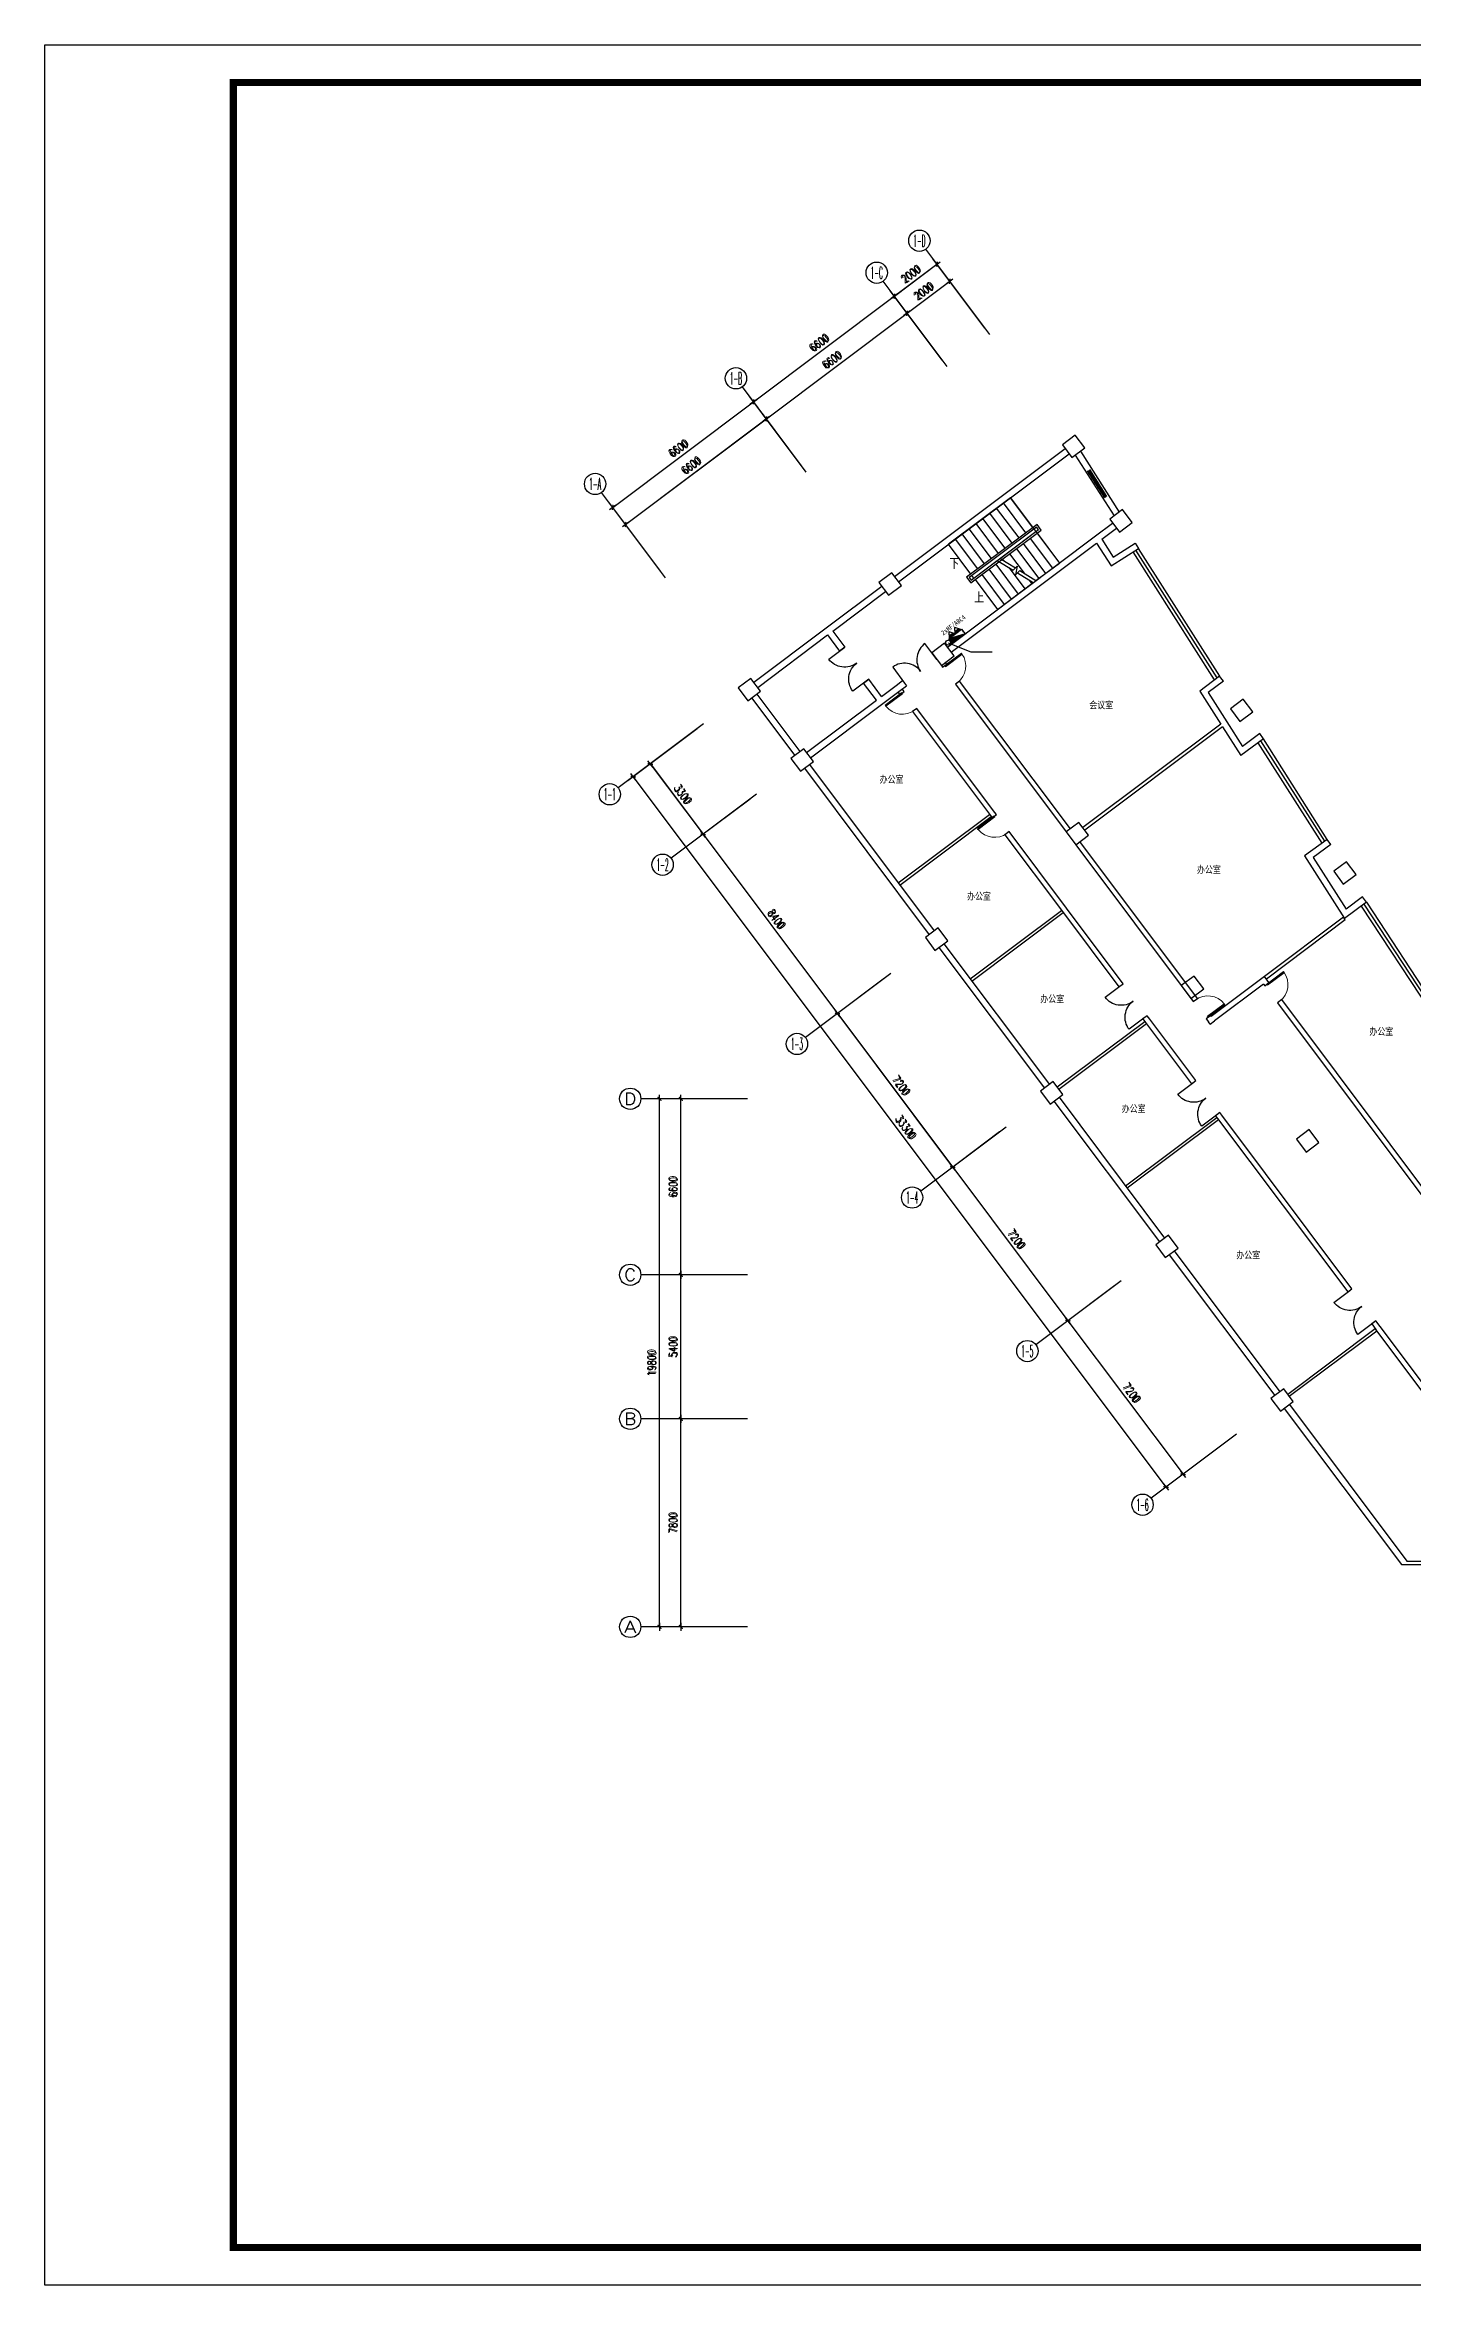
# Model space of a CAD drawing. Extents: x -149393 to 1177518, y -366685 to 296590.
# Drawn here: x 607049 to 658334, y -685 to 83324 of the extents above; entities that cross this region are included whole.
import ezdxf
from ezdxf.enums import TextEntityAlignment as Align

# ---------------------------------------------------------------- set-up
doc = ezdxf.new("R2010")
doc.units = 0
doc.header["$LTSCALE"] = 1000
doc.header["$MEASUREMENT"] = 0
doc.layers.get('0').update_dxf_attribs({"linetype": 'CONTINUOUS'})
doc.layers.get('Defpoints').update_dxf_attribs({"linetype": 'CONTINUOUS'})
for name, color, linetype in [('AXIS', 3, 'CONTINUOUS'), ('AXIS_TEXT', 7, 'CONTINUOUS'), ('COLUMN', 9, 'CONTINUOUS'), ('EQUIP-消防', 3, 'CONTINUOUS'), ('PUB_TITLE', 253, 'CONTINUOUS'), ('STAIR', 2, 'CONTINUOUS'), ('TEL_SYMB', 3, 'CONTINUOUS'), ('TEL_TEXT', 7, 'CONTINUOUS'), ('WALL', 9, 'CONTINUOUS'), ('WALL-MOVE', 6, 'CONTINUOUS'), ('WINDOW', 4, 'CONTINUOUS')]:
    doc.layers.add(name, color=color, linetype=linetype)
doc.styles.add('_TCH_AXIS', font='COMPLEX', dxfattribs={"bigfont": 'GBCBIG'})
doc.styles.add('_TCH_DIM', font='SIMPLEX', dxfattribs={"bigfont": 'GBCBIG'})
doc.styles.add('_TCH_DIM_T3', font='SIMPLEX', dxfattribs={"width": 0.705882, "bigfont": 'GBCBIG'})
doc.styles.add('_TEL_DIM', font='', dxfattribs={"width": 0.8, "height": 3.5})
doc.styles.add('COMPLEX', font='COMPLEX')
doc.styles.add('DIM_FONT', font='SIMPLEX.shx', dxfattribs={"width": 0.8})
doc.styles.add('宋体', font='')
doc.styles.get('_TEL_DIM').set_extended_font_data('SimSun')
doc.styles.get('宋体').set_extended_font_data('SimSun')
doc.dimstyles.new('_TCH_ARCH&&100', dxfattribs={"dimtxt": 297.5, "dimasz": 100, "dimexe": 250, "dimexo": 300, "dimgap": 126.25, "dimtad": 1, "dimdec": 0, "dimzin": 0, "dimdsep": 46, "dimtxsty": '_TCH_DIM_T3', "dimblk": 'ARCHTICK', "dimcen": 0.09, "dimclrt": 7, "dimazin": 2, "dimtfac": 1, "dimtdec": 0, "dimtix": 1, "dimtmove": 2, "dimatfit": 3, "dimfxl": 1, "dimtolj": 1, "dimtzin": 0, "dimarcsym": 0})
doc.dimstyles.new('DIMN', dxfattribs={"dimtxt": 300, "dimasz": 1, "dimexe": 250, "dimexo": 300, "dimgap": 150, "dimtad": 1, "dimdec": 0, "dimdsep": 46, "dimtxsty": 'DIM_FONT', "dimblk": '_DIMX', "dimcen": 2.5, "dimclrt": 7, "dimadec": 0, "dimazin": 0, "dimtfac": 1, "dimtdec": 0, "dimtix": 1, "dimtmove": 2, "dimatfit": 3, "dimldrblk": '_DIMX', "dimfxl": 1, "dimtolj": 1, "dimarcsym": 0})

# ---------------------------------------------------------------- blocks, each defined once
blk = doc.blocks.new('$equip_U$00000306(cyc-PC)')
for p, q in [((1.6, -0.29), (0, 0.29)), ((0, 0.29), (1.6, 0.29)), ((0, -0.29), (0, 0.29)), ((1.6, 0.29), (1.6, -0.29)), ((1.6, -0.29), (0, -0.29))]:
    blk.add_line(p, q)
for p in [(0, 0), (0.8, 0.29), (1.6, 0), (0.8, -0.29)]:
    blk.add_point(p)
blk.add_solid([(1.6, -0.29), (0, -0.29), (0, 0.29)])
at = {"color": 7, "style": '_TEL_DIM', "flags": 1}
blk.add_attdef('A', text='', height=0.00002, dxfattribs=at).set_placement((0, 0), align=Align.MIDDLE_CENTER)
blk = doc.blocks.new('$equip_U$00000441(cyc-PC)')
for p, q in [((-0.78, 0), (-0.39, 0.56)), ((0, 0), (-0.78, 0)), ((-0.54, 0.06), (-0.38, 0.23)), ((-0.54, 0.17), (-0.48, 0.23)), ((-0.54, 0), (-0.54, 0.23)), ((-0.54, 0.23), (-0.24, 0.23)), ((-0.24, 0), (-0.54, 0)), ((-0.5, 0), (-0.27, 0.23)), ((-0.4, 0), (-0.24, 0.16)), ((0, 0), (-0.39, 0.56)), ((-0.3, 0), (-0.24, 0.06)), ((-0.24, 0.23), (-0.24, 0)), ((0, 0), (0.39, 0.56)), ((0.78, 0), (0, 0)), ((0.24, 0.06), (0.41, 0.23)), ((0.24, 0.17), (0.3, 0.23)), ((0.24, 0), (0.24, 0.23)), ((0.24, 0.23), (0.54, 0.23)), ((0.54, 0), (0.24, 0)), ((0.28, 0), (0.51, 0.23)), ((0.38, 0), (0.54, 0.16)), ((0.78, 0), (0.39, 0.56)), ((0.49, 0), (0.54, 0.06)), ((0.54, 0.23), (0.54, 0))]:
    blk.add_line(p, q)
blk.add_point((0, 0))
at = {"style": '宋体', "width": 0.8}
blk.add_text('2xMF/ABC4', height=0.522, dxfattribs=at).set_placement((-1.12, 0.62))
at = {"color": 7, "style": '_TEL_DIM', "flags": 1}
blk.add_attdef('A', text='', height=0.00002, dxfattribs=at).set_placement((0, 0), align=Align.MIDDLE_CENTER)
blk = doc.blocks.new('_DIMX')
blk.add_line((-150, 0), (150, 0))
at = {"const_width": 50}
blk.add_lwpolyline([(-70, -70), (70, 70)], dxfattribs=at)
blk = doc.blocks.new('_ArchTick')
at = {"color": 0, "linetype": 'ByBlock', "const_width": 0.4}
blk.add_lwpolyline([(-0.5, -0.5), (0.5, 0.5)], dxfattribs=at)
blk = doc.blocks.new('*D807')
at = {"layer": 'AXIS', "color": 0, "lineweight": -2, "transparency": 16777216}
for p, q in [((639391, 73258), (640991, 74458)), ((642311, 72698), (640841, 74658)), ((640711, 71498), (639241, 73458))]:
    blk.add_line(p, q, dxfattribs=at)
at = {"layer": 'Defpoints', "color": 0, "transparency": 16777216}
for p in [(640991, 74458), (642491, 72458), (640891, 71258)]:
    blk.add_point(p, dxfattribs=at)
at = {"layer": 'AXIS', "color": 0, "lineweight": -2, "transparency": 16777216, "xscale": 100, "yscale": 100, "zscale": 100}
for p, rotation in [((640991, 74458), 36.87000000000068), ((639391, 73258), 216.8700000000007)]:
    blk.add_blockref('_ArchTick', p, dxfattribs=dict(at, rotation=rotation))
at = {"layer": 'AXIS', "color": 7, "transparency": 16777216, "insert": (640026, 74078), "char_height": 297.5, "attachment_point": 5, "rotation": 36.87, "style": '_TCH_DIM_T3'}
blk.add_mtext('\\A1;2000', dxfattribs=at)
blk = doc.blocks.new('*D808')
at = {"layer": 'AXIS', "color": 0, "lineweight": -2, "transparency": 16777216}
for p, q in [((638911, 73898), (640511, 75098)), ((642311, 72698), (640361, 75298)), ((640711, 71498), (638761, 74098))]:
    blk.add_line(p, q, dxfattribs=at)
at = {"layer": 'Defpoints', "color": 0, "transparency": 16777216}
for p in [(640511, 75098), (642491, 72458), (640891, 71258)]:
    blk.add_point(p, dxfattribs=at)
at = {"layer": 'AXIS', "color": 0, "lineweight": -2, "transparency": 16777216, "xscale": 100, "yscale": 100, "zscale": 100}
for p, rotation in [((640511, 75098), 36.87000000000068), ((638911, 73898), 216.8700000000007)]:
    blk.add_blockref('_ArchTick', p, dxfattribs=dict(at, rotation=rotation))
at = {"layer": 'AXIS', "color": 7, "transparency": 16777216, "insert": (639546, 74718), "char_height": 297.5, "attachment_point": 5, "rotation": 36.87, "style": '_TCH_DIM_T3'}
blk.add_mtext('\\A1;2000', dxfattribs=at)
blk = doc.blocks.new('*D809')
at = {"layer": 'AXIS', "color": 0, "lineweight": -2, "transparency": 16777216}
for p, q in [((634111, 69298), (639391, 73258)), ((640711, 71498), (639241, 73458)), ((635431, 67538), (633961, 69498))]:
    blk.add_line(p, q, dxfattribs=at)
at = {"layer": 'Defpoints', "color": 0, "transparency": 16777216}
for p in [(639391, 73258), (640891, 71258), (635611, 67298)]:
    blk.add_point(p, dxfattribs=at)
at = {"layer": 'AXIS', "color": 0, "lineweight": -2, "transparency": 16777216, "xscale": 100, "yscale": 100, "zscale": 100}
for p, rotation in [((639391, 73258), 36.86999999999998), ((634111, 69298), 216.87)]:
    blk.add_blockref('_ArchTick', p, dxfattribs=dict(at, rotation=rotation))
at = {"layer": 'AXIS', "color": 7, "transparency": 16777216, "insert": (636586, 71498), "char_height": 297.5, "attachment_point": 5, "rotation": 36.87, "style": '_TCH_DIM_T3'}
blk.add_mtext('\\A1;6600', dxfattribs=at)
blk = doc.blocks.new('*D810')
at = {"layer": 'AXIS', "color": 0, "lineweight": -2, "transparency": 16777216}
for p, q in [((640711, 71498), (638761, 74098)), ((633631, 69938), (638911, 73898)), ((635431, 67538), (633481, 70138))]:
    blk.add_line(p, q, dxfattribs=at)
at = {"layer": 'Defpoints', "color": 0, "transparency": 16777216}
for p in [(638911, 73898), (640891, 71258), (635611, 67298)]:
    blk.add_point(p, dxfattribs=at)
at = {"layer": 'AXIS', "color": 0, "lineweight": -2, "transparency": 16777216, "xscale": 100, "yscale": 100, "zscale": 100}
for p, rotation in [((638911, 73898), 36.86999999999998), ((633631, 69938), 216.87)]:
    blk.add_blockref('_ArchTick', p, dxfattribs=dict(at, rotation=rotation))
at = {"layer": 'AXIS', "color": 7, "transparency": 16777216, "insert": (636106, 72138), "char_height": 297.5, "attachment_point": 5, "rotation": 36.87, "style": '_TCH_DIM_T3'}
blk.add_mtext('\\A1;6600', dxfattribs=at)
blk = doc.blocks.new('*D811')
at = {"layer": 'AXIS', "color": 0, "lineweight": -2, "transparency": 16777216}
for p, q in [((628831, 65338), (634111, 69298)), ((635431, 67538), (633961, 69498)), ((630151, 63578), (628681, 65538))]:
    blk.add_line(p, q, dxfattribs=at)
at = {"layer": 'Defpoints', "color": 0, "transparency": 16777216}
for p in [(634111, 69298), (635611, 67298), (630331, 63338)]:
    blk.add_point(p, dxfattribs=at)
at = {"layer": 'AXIS', "color": 0, "lineweight": -2, "transparency": 16777216, "xscale": 100, "yscale": 100, "zscale": 100}
for p, rotation in [((634111, 69298), 36.86999999999998), ((628831, 65338), 216.87)]:
    blk.add_blockref('_ArchTick', p, dxfattribs=dict(at, rotation=rotation))
at = {"layer": 'AXIS', "color": 7, "transparency": 16777216, "insert": (631306, 67538), "char_height": 297.5, "attachment_point": 5, "rotation": 36.87, "style": '_TCH_DIM_T3'}
blk.add_mtext('\\A1;6600', dxfattribs=at)
blk = doc.blocks.new('*D812')
at = {"layer": 'AXIS', "color": 0, "lineweight": -2, "transparency": 16777216}
for p, q in [((628351, 65978), (633631, 69938)), ((635431, 67538), (633481, 70138)), ((630151, 63578), (628201, 66178))]:
    blk.add_line(p, q, dxfattribs=at)
at = {"layer": 'Defpoints', "color": 0, "transparency": 16777216}
for p in [(633631, 69938), (635611, 67298), (630331, 63338)]:
    blk.add_point(p, dxfattribs=at)
at = {"layer": 'AXIS', "color": 0, "lineweight": -2, "transparency": 16777216, "xscale": 100, "yscale": 100, "zscale": 100}
for p, rotation in [((633631, 69938), 36.86999999999998), ((628351, 65978), 216.87)]:
    blk.add_blockref('_ArchTick', p, dxfattribs=dict(at, rotation=rotation))
at = {"layer": 'AXIS', "color": 7, "transparency": 16777216, "insert": (630826, 68178), "char_height": 297.5, "attachment_point": 5, "rotation": 36.87, "style": '_TCH_DIM_T3'}
blk.add_mtext('\\A1;6600', dxfattribs=at)
blk = doc.blocks.new('*D823')
at = {"layer": 'AXIS', "color": 0, "lineweight": -2, "transparency": 16777216}
for p, q in [((638540, 48321), (636580, 46851)), ((636780, 47001), (641100, 41241)), ((642860, 42561), (640900, 41091))]:
    blk.add_line(p, q, dxfattribs=at)
at = {"layer": 'Defpoints', "color": 0, "transparency": 16777216}
for p in [(638780, 48501), (643100, 42741), (641100, 41241)]:
    blk.add_point(p, dxfattribs=at)
at = {"layer": 'AXIS', "color": 0, "lineweight": -2, "transparency": 16777216, "xscale": 100, "yscale": 100, "zscale": 100}
for p, rotation in [((636780, 47001), 126.8700000000011), ((641100, 41241), 306.8700000000011)]:
    blk.add_blockref('_ArchTick', p, dxfattribs=dict(at, rotation=rotation))
at = {"layer": 'AXIS', "color": 7, "transparency": 16777216, "insert": (639160, 44286), "char_height": 297.5, "attachment_point": 5, "rotation": 306.87, "style": '_TCH_DIM_T3'}
blk.add_mtext('\\A1;7200', dxfattribs=at)
blk = doc.blocks.new('*D824')
at = {"layer": 'AXIS', "color": 0, "lineweight": -2, "transparency": 16777216}
for p, q in [((647180, 36801), (645220, 35331)), ((645420, 35481), (649740, 29721)), ((651500, 31041), (649540, 29571))]:
    blk.add_line(p, q, dxfattribs=at)
at = {"layer": 'Defpoints', "color": 0, "transparency": 16777216}
for p in [(647420, 36981), (651740, 31221), (649740, 29721)]:
    blk.add_point(p, dxfattribs=at)
at = {"layer": 'AXIS', "color": 0, "lineweight": -2, "transparency": 16777216, "xscale": 100, "yscale": 100, "zscale": 100}
for p, rotation in [((645420, 35481), 126.8700000000012), ((649740, 29721), 306.8700000000013)]:
    blk.add_blockref('_ArchTick', p, dxfattribs=dict(at, rotation=rotation))
at = {"layer": 'AXIS', "color": 7, "transparency": 16777216, "insert": (647800, 32766), "char_height": 297.5, "attachment_point": 5, "rotation": 306.87, "style": '_TCH_DIM_T3'}
blk.add_mtext('\\A1;7200', dxfattribs=at)
blk = doc.blocks.new('*D825')
at = {"layer": 'AXIS', "color": 0, "lineweight": -2, "transparency": 16777216}
for p, q in [((631520, 57681), (628920, 55731)), ((629120, 55881), (649100, 29241)), ((651500, 31041), (648900, 29091))]:
    blk.add_line(p, q, dxfattribs=at)
at = {"layer": 'Defpoints', "color": 0, "transparency": 16777216}
for p in [(631760, 57861), (651740, 31221), (649100, 29241)]:
    blk.add_point(p, dxfattribs=at)
at = {"layer": 'AXIS', "color": 0, "lineweight": -2, "transparency": 16777216, "xscale": 100, "yscale": 100, "zscale": 100}
for p, rotation in [((629120, 55881), 126.8700000000008), ((649100, 29241), 306.8700000000008)]:
    blk.add_blockref('_ArchTick', p, dxfattribs=dict(at, rotation=rotation))
at = {"layer": 'AXIS', "color": 7, "transparency": 16777216, "insert": (639330, 42726), "char_height": 297.5, "attachment_point": 5, "rotation": 306.87, "style": '_TCH_DIM_T3'}
blk.add_mtext('\\A1;33300', dxfattribs=at)
blk = doc.blocks.new('*D826')
at = {"layer": 'AXIS', "color": 0, "lineweight": -2, "transparency": 16777216}
for p, q in [((642860, 42561), (640900, 41091)), ((641100, 41241), (645420, 35481)), ((647180, 36801), (645220, 35331))]:
    blk.add_line(p, q, dxfattribs=at)
at = {"layer": 'Defpoints', "color": 0, "transparency": 16777216}
for p in [(643100, 42741), (647420, 36981), (645420, 35481)]:
    blk.add_point(p, dxfattribs=at)
at = {"layer": 'AXIS', "color": 0, "lineweight": -2, "transparency": 16777216, "xscale": 100, "yscale": 100, "zscale": 100}
for p, rotation in [((641100, 41241), 126.8700000000003), ((645420, 35481), 306.8700000000003)]:
    blk.add_blockref('_ArchTick', p, dxfattribs=dict(at, rotation=rotation))
at = {"layer": 'AXIS', "color": 7, "transparency": 16777216, "insert": (643480, 38526), "char_height": 297.5, "attachment_point": 5, "rotation": 306.87, "style": '_TCH_DIM_T3'}
blk.add_mtext('\\A1;7200', dxfattribs=at)
blk = doc.blocks.new('*D827')
at = {"layer": 'AXIS', "color": 0, "lineweight": -2, "transparency": 16777216}
for p, q in [((633500, 55041), (631540, 53571)), ((631740, 53721), (636780, 47001)), ((638540, 48321), (636580, 46851))]:
    blk.add_line(p, q, dxfattribs=at)
at = {"layer": 'Defpoints', "color": 0, "transparency": 16777216}
for p in [(633740, 55221), (638780, 48501), (636780, 47001)]:
    blk.add_point(p, dxfattribs=at)
at = {"layer": 'AXIS', "color": 0, "lineweight": -2, "transparency": 16777216, "xscale": 100, "yscale": 100, "zscale": 100}
for p, rotation in [((631740, 53721), 126.8700000000008), ((636780, 47001), 306.8700000000008)]:
    blk.add_blockref('_ArchTick', p, dxfattribs=dict(at, rotation=rotation))
at = {"layer": 'AXIS', "color": 7, "transparency": 16777216, "insert": (634480, 50526), "char_height": 297.5, "attachment_point": 5, "rotation": 306.87, "style": '_TCH_DIM_T3'}
blk.add_mtext('\\A1;8400', dxfattribs=at)
blk = doc.blocks.new('*D828')
at = {"layer": 'AXIS', "color": 0, "lineweight": -2, "transparency": 16777216}
for p, q in [((631520, 57681), (629560, 56211)), ((629760, 56361), (631740, 53721)), ((633500, 55041), (631540, 53571))]:
    blk.add_line(p, q, dxfattribs=at)
at = {"layer": 'Defpoints', "color": 0, "transparency": 16777216}
for p in [(631760, 57861), (633740, 55221), (631740, 53721)]:
    blk.add_point(p, dxfattribs=at)
at = {"layer": 'AXIS', "color": 0, "lineweight": -2, "transparency": 16777216, "xscale": 100, "yscale": 100, "zscale": 100}
for p, rotation in [((629760, 56361), 126.8700000000016), ((631740, 53721), 306.8700000000015)]:
    blk.add_blockref('_ArchTick', p, dxfattribs=dict(at, rotation=rotation))
at = {"layer": 'AXIS', "color": 7, "transparency": 16777216, "insert": (630970, 55206), "char_height": 297.5, "attachment_point": 5, "rotation": 306.87, "style": '_TCH_DIM_T3'}
blk.add_mtext('\\A1;3300', dxfattribs=at)
blk = doc.blocks.new('*D834')
at = {"layer": 'AXIS', "color": 0, "lineweight": -2, "transparency": 16777216}
for p, q in [((633105, 31802), (630655, 31802)), ((630905, 24002), (630905, 31802)), ((633105, 24002), (630655, 24002))]:
    blk.add_line(p, q, dxfattribs=at)
at = {"layer": 'Defpoints', "color": 0, "transparency": 16777216}
for p in [(630905, 31802), (633405, 31802), (633405, 24002)]:
    blk.add_point(p, dxfattribs=at)
at = {"layer": 'AXIS', "color": 0, "lineweight": -2, "transparency": 16777216, "xscale": 100, "yscale": 100, "zscale": 100}
for p, rotation in [((630905, 31802), 90), ((630905, 24002), 270)]:
    blk.add_blockref('_ArchTick', p, dxfattribs=dict(at, rotation=rotation))
at = {"layer": 'AXIS', "color": 7, "transparency": 16777216, "insert": (630630, 27902), "char_height": 297.5, "attachment_point": 5, "rotation": 90, "style": '_TCH_DIM_T3'}
blk.add_mtext('\\A1;7800', dxfattribs=at)
blk = doc.blocks.new('*D835')
at = {"layer": 'AXIS', "color": 0, "lineweight": -2, "transparency": 16777216}
for p, q in [((632805, 43802), (629855, 43802)), ((630105, 24002), (630105, 43802)), ((632805, 24002), (629855, 24002))]:
    blk.add_line(p, q, dxfattribs=at)
at = {"layer": 'Defpoints', "color": 0, "transparency": 16777216}
for p in [(630105, 43802), (633105, 43802), (633105, 24002)]:
    blk.add_point(p, dxfattribs=at)
at = {"layer": 'AXIS', "color": 0, "lineweight": -2, "transparency": 16777216, "xscale": 100, "yscale": 100, "zscale": 100}
for p, rotation in [((630105, 43802), 90), ((630105, 24002), 270)]:
    blk.add_blockref('_ArchTick', p, dxfattribs=dict(at, rotation=rotation))
at = {"layer": 'AXIS', "color": 7, "transparency": 16777216, "insert": (629830, 33902), "char_height": 297.5, "attachment_point": 5, "rotation": 90, "style": '_TCH_DIM_T3'}
blk.add_mtext('\\A1;19800', dxfattribs=at)
blk = doc.blocks.new('*D836')
at = {"layer": 'AXIS', "color": 0, "lineweight": -2, "transparency": 16777216}
for p, q in [((633105, 37202), (630655, 37202)), ((630905, 31802), (630905, 37202)), ((633105, 31802), (630655, 31802))]:
    blk.add_line(p, q, dxfattribs=at)
at = {"layer": 'Defpoints', "color": 0, "transparency": 16777216}
for p in [(630905, 37202), (633405, 37202), (633405, 31802)]:
    blk.add_point(p, dxfattribs=at)
at = {"layer": 'AXIS', "color": 0, "lineweight": -2, "transparency": 16777216, "xscale": 100, "yscale": 100, "zscale": 100}
for p, rotation in [((630905, 37202), 90), ((630905, 31802), 270)]:
    blk.add_blockref('_ArchTick', p, dxfattribs=dict(at, rotation=rotation))
at = {"layer": 'AXIS', "color": 7, "transparency": 16777216, "insert": (630630, 34502), "char_height": 297.5, "attachment_point": 5, "rotation": 90, "style": '_TCH_DIM_T3'}
blk.add_mtext('\\A1;5400', dxfattribs=at)
blk = doc.blocks.new('*D837')
at = {"layer": 'AXIS', "color": 0, "lineweight": -2, "transparency": 16777216}
for p, q in [((633105, 43802), (630655, 43802)), ((630905, 37202), (630905, 43802)), ((633105, 37202), (630655, 37202))]:
    blk.add_line(p, q, dxfattribs=at)
at = {"layer": 'Defpoints', "color": 0, "transparency": 16777216}
for p in [(630905, 43802), (633405, 43802), (633405, 37202)]:
    blk.add_point(p, dxfattribs=at)
at = {"layer": 'AXIS', "color": 0, "lineweight": -2, "transparency": 16777216, "xscale": 100, "yscale": 100, "zscale": 100}
for p, rotation in [((630905, 43802), 90), ((630905, 37202), 270)]:
    blk.add_blockref('_ArchTick', p, dxfattribs=dict(at, rotation=rotation))
at = {"layer": 'AXIS', "color": 7, "transparency": 16777216, "insert": (630630, 40502), "char_height": 297.5, "attachment_point": 5, "rotation": 90, "style": '_TCH_DIM_T3'}
blk.add_mtext('\\A1;6600', dxfattribs=at)
blk = doc.blocks.new('_FZHK')
blk.add_lwpolyline([(-0.5, -0.5), (0.5, -0.5), (0.5, 0.5), (-0.5, 0.5)], close=True)
blk = doc.blocks.new('_AXISO')
blk.add_circle((0, 0), 0.5)
at = {"layer": 'AXIS_TEXT', "style": 'COMPLEX', "width": 1.041667}
blk.add_attdef('A', text='', height=0.56, dxfattribs=at).set_placement((-0.25, -0.28), (0.25, -0.28), align=Align.FIT)
blk = doc.blocks.new('$TCHSYS$WIN2D')
for p, q in [((-0.5, 0.5), (0.5, 0.5)), ((0.5, 0.167), (-0.5, 0.167)), ((0.5, -0.167), (-0.5, -0.167)), ((-0.5, -0.5), (0.5, -0.5))]:
    blk.add_line(p, q)
blk = doc.blocks.new('$DorLib2D$00000001')
for p, q in [((0.45, 0.975), (0.5, 0.975)), ((0.45, 0), (0.45, 0.975)), ((0.5, 0), (0.45, 0)), ((0.5, 0), (0.5, 0.975))]:
    blk.add_line(p, q)
at = {"lineweight": 13}
blk.add_arc((0.475, 0), 0.975, 91.46928, 180, dxfattribs=at)

msp = doc.modelspace()

# ---------------------------------------------------------------- linework, layer by layer
at = {"color": 59}
for p, q in [((650921.8, 59509.4), (647867.5, 64309.5)), ((651018.1, 59581.6), (647968.7, 64374)), ((651114.4, 59653.8), (648070, 64438.4)), ((654956.2, 53393.4), (652562.6, 57154.2)), ((655053.2, 53464.6), (652659.5, 57225.4)), ((655143.2, 53530.8), (652756.5, 57296.6)), ((656420, 51031.3), (659010.1, 47101.4)), ((656516.6, 51102.8), (659113.6, 47162.5)), ((656618.4, 51178.3), (659211.9, 47220.6))]:
    msp.add_line(p, q, dxfattribs=at)
msp.add_lwpolyline([(640929.1, 60905.1), (641777.1, 60560.6), (642583, 60560.6)])
msp.add_circle((640929.1, 60905.1), 90.8)
at = {"layer": 'AXIS'}
for p, q in [((642490.6, 72457.8), (640090.6, 75657.8)), ((640890.6, 71257.8), (638490.6, 74457.8)), ((635610.6, 67297.8), (633210.6, 70497.8)), ((630330.7, 63337.8), (627930.6, 66537.8)), ((631759.5, 57860.7), (628559.5, 55460.7)), ((633739.5, 55220.7), (630539.5, 52820.7)), ((633739.5, 55220.7), (630539.5, 52820.7)), ((638779.6, 48500.7), (635579.6, 46100.7)), ((633404.7, 43801.8), (629404.7, 43801.8)), ((643099.6, 42740.7), (639899.6, 40340.7)), ((633404.7, 37201.8), (629404.7, 37201.8)), ((633404.7, 37201.8), (629404.7, 37201.8)), ((647419.6, 36980.7), (644219.6, 34580.7)), ((633404.7, 31801.8), (629404.7, 31801.8)), ((633404.7, 31801.8), (629404.7, 31801.8)), ((651739.6, 31220.7), (648539.6, 28820.7)), ((633404.7, 24001.8), (629404.7, 24001.8))]:
    msp.add_line(p, q, dxfattribs=at)
for centre in [(628239.5, 55220.7), (630219.5, 52580.7), (635259.6, 45860.7), (629004.7, 43801.8), (639579.6, 40100.7), (629004.7, 37201.8), (629004.7, 31801.8), (629004.7, 24001.8)]:
    msp.add_circle(centre, 400, dxfattribs=at)
at = {"layer": 'PUB_TITLE'}
msp.add_lwpolyline([(607049.5, 83323.9), (725849.5, 83323.9), (725849.5, -684.6), (607049.5, -684.6)], close=True, dxfattribs=at)
at = {"layer": 'PUB_TITLE', "const_width": 270.7}
msp.add_lwpolyline([(614120.9, 81909.6), (724435.2, 81909.6), (724435.2, 729.6), (614120.9, 729.6), (614120.9, 81909.6)], close=True, dxfattribs=at)
at = {"layer": 'STAIR', "color": 59}
for p, q in [((643265.6, 66340.3), (640941.9, 64597.5)), ((643071.9, 64446.9), (642232.8, 65565.7)), ((643330.1, 64640.5), (642491, 65759.3)), ((643588.3, 64834.2), (642749.2, 65953)), ((643846.5, 65027.8), (643007.4, 66146.6)), ((644104.7, 65221.5), (643265.6, 66340.3)), ((643265.6, 66340.3), (645101.6, 63892.3)), ((642039.2, 63672.3), (641200.1, 64791.1)), ((642297.4, 63866), (641458.3, 64984.8)), ((644262.5, 65339.8), (641623.2, 63360.3)), ((642555.6, 64059.6), (641716.4, 65178.4)), ((644248.1, 65239.4), (641723.6, 63346)), ((641781, 63150), (644420.2, 65129.4)), ((641795.3, 63250.4), (644319.8, 65143.8)), ((644147.7, 65164.1), (641824, 63421.3)), ((642813.7, 64253.2), (641974.6, 65372.1)), ((642876.6, 64061.3), (644219.4, 65068.5)), ((644004.3, 64817.4), (644843.4, 63698.6)), ((644319.8, 65143.8), (644248.1, 65239.4)), ((644420.2, 65129.4), (644262.5, 65339.8)), ((644262.5, 65011.1), (645101.6, 63892.3)), ((641781, 63478.7), (640941.9, 64597.5)), ((641895.7, 63325.7), (642773.8, 63984.2)), ((642713.3, 63849.2), (643552.4, 62730.4)), ((642773.8, 63984.2), (643362.2, 63622.7)), ((642876.6, 64061.3), (643452.1, 63707.7)), ((642971.5, 64042.9), (643026.9, 63969)), ((643229.7, 64236.5), (643775.2, 63509.2)), ((643487.9, 64430.2), (644327, 63311.3)), ((643746.1, 64623.8), (644585.2, 63505)), ((644223.5, 63233.7), (645101.6, 63892.3)), ((641623.2, 63360.3), (641781, 63150)), ((641723.6, 63346), (641795.3, 63250.4)), ((641895.7, 63325.7), (641824, 63421.3)), ((641938.8, 63268.3), (642777.9, 62149.5)), ((642197, 63461.9), (643036.1, 62343.1)), ((642455.1, 63655.6), (643294.3, 62536.8)), ((642777.9, 62149.5), (644120.7, 63156.6)), ((643222.1, 63708.8), (643810.6, 62924.1)), ((643362.2, 63622.7), (643517.1, 63769.3)), ((643517.1, 63769.3), (643452.6, 63454.3)), ((643452.6, 63454.3), (643614.8, 63607.8)), ((643524.9, 63522.7), (644120.7, 63156.6)), ((643614.8, 63607.8), (644223.5, 63233.7)), ((643970.4, 63249), (644068.8, 63117.7))]:
    msp.add_line(p, q, dxfattribs=at)
at = {"layer": 'TEL_SYMB', "color": 59, "elevation": 1793}
msp.add_lwpolyline([(641253.9, 63912.6, 0, 0, 0), (644280.4, 66182.5, 0, 0, 0), (645234.2, 64910.7, 0, 0, 0), (643914.6, 63921, 95.6, 0, 0), (643627.7, 63705.8, 0, 0, 0)], format="xyseb", dxfattribs=at)
at = {"layer": 'TEL_SYMB', "color": 59}
msp.add_lwpolyline([(642207.7, 62640.8, 0, 0, 0), (643082.7, 63297, 95.6, 0, 0), (643369.6, 63512.2, 0, 0, 0)], format="xyseb", dxfattribs=at)
at = {"layer": 'WALL', "color": 59}
for p, q in [((638922.1, 63382.6), (645322, 68182.6)), ((645891.9, 68085), (647345.6, 65800.3)), ((639066.1, 63190.6), (645466, 67990.6)), ((645699.3, 67940.6), (647153, 65655.9)), ((640902.1, 60742.6), (646459.5, 64910.7)), ((646459.5, 64910.7), (647098.8, 65390.2)), ((646692.4, 64785.4), (647242.8, 65198.2)), ((646692.4, 64785.4), (647117.7, 64116.9)), ((641046.1, 60550.6), (646499.8, 64640.9)), ((646499.8, 64640.9), (647044.1, 63785.6)), ((647044.1, 63785.6), (648070, 64438.4)), ((647117.7, 64116.9), (647941.1, 64640.9)), ((647941.1, 64640.9), (648070, 64438.4)), ((636358.8, 61460.2), (638442.1, 63022.6)), ((636598.8, 61340.2), (638586.1, 62830.6)), ((633642.1, 59422.6), (636358.8, 61460.2)), ((636598.8, 61340.2), (637050.9, 60737.3)), ((633786.1, 59230.6), (636406.8, 61196.2)), ((636406.8, 61196.2), (636858.9, 60593.3)), ((637050.9, 60737.3), (636858.9, 60593.3)), ((651107, 59648.3), (650363.9, 59090.9)), ((651251, 59456.3), (651107, 59648.3)), ((633558.1, 58834.6), (635178.1, 56674.6)), ((633750.1, 58978.6), (635370.1, 56818.6)), ((637758.9, 59393.3), (637950.9, 59537.3)), ((638242.8, 58748.2), (637758.9, 59393.3)), ((638434.8, 58892.2), (637950.9, 59537.3)), ((638434.8, 58892.2), (638982.1, 59302.6)), ((638482.8, 58628.2), (639126.1, 59110.6)), ((638982.1, 59302.6), (639222, 59482.6)), ((639126.1, 59110.6), (639366, 59290.6)), ((639222, 59482.6), (639366, 59290.6)), ((650363.9, 59090.9), (651150.8, 57854.2)), ((651251, 59456.3), (650685.7, 59032.3)), ((650685.7, 59032.3), (651380.7, 57940.1)), ((635622.1, 56782.6), (638242.8, 58748.2)), ((635766.1, 56590.6), (638482.8, 58628.2)), ((651150.8, 57854.2), (645978.1, 53974.6)), ((651215.4, 57752.7), (646050.1, 53878.6)), ((651215.4, 57752.7), (651904.1, 56670.4)), ((651380.7, 57940.1), (651968.8, 57015.7)), ((652763, 57301.4), (651904.1, 56670.4)), ((652620.8, 57494.8), (651968.8, 57015.7)), ((652763, 57301.4), (652620.8, 57494.8)), ((635730.1, 56338.6), (640410.1, 50098.6)), ((635538.1, 56194.6), (640218.1, 49954.6)), ((655143.2, 53530.8), (654297.3, 52909.2)), ((655285.3, 53337.3), (654620.3, 52848.7)), ((655285.3, 53337.3), (655143.2, 53530.8)), ((654297.3, 52909.2), (655789.6, 50563.9)), ((654620.3, 52848.7), (655853.7, 50910.2)), ((656475.5, 51371.1), (655853.7, 50910.2)), ((656618.4, 51178.3), (656475.5, 51371.1)), ((655753.6, 50611.9), (652794, 48386.6)), ((655825.7, 50516), (652866.1, 48290.7)), ((655825.7, 50516), (655753.6, 50611.9)), ((656618.4, 51178.3), (655789.6, 50563.9)), ((640770.1, 49618.6), (644730.1, 44338.6)), ((640578.1, 49474.6), (644538.1, 44194.6)), ((652866.1, 48290.7), (652794, 48386.6)), ((644898.1, 43714.6), (648858.1, 38434.6)), ((645090.1, 43858.6), (649050.1, 38578.6)), ((649218.1, 37954.6), (653178.1, 32674.6)), ((649410.1, 38098.6), (653370.1, 32818.6)), ((653538.1, 32194.6), (657927.8, 26341.8)), ((653730.1, 32338.6), (658137.8, 26461.8)), ((657927.8, 26341.8), (659382.8, 26341.8)), ((658137.8, 26461.8), (659502.8, 26461.8))]:
    msp.add_line(p, q, dxfattribs=at)
at = {"layer": 'WALL'}
for p, q in [((640674.1, 60046.6), (640720.8, 59984.3)), ((640720.8, 59984.3), (640880.8, 60104.3)), ((640880.8, 60104.3), (640834.1, 60166.6)), ((639046.1, 59050.6), (639114.6, 58959.3)), ((639114.6, 58959.3), (639274.6, 59079.3)), ((639274.6, 59079.3), (639206.1, 59170.6)), ((641360.8, 59464.3), (641200.8, 59344.3)), ((641200.8, 59344.3), (645354.1, 53806.6)), ((645514.1, 53926.6), (641360.8, 59464.3)), ((639754.6, 58439.3), (639594.6, 58319.3)), ((639594.6, 58319.3), (642514.1, 54426.6)), ((642674.1, 54546.6), (639754.6, 58439.3)), ((642514.1, 54426.6), (642578.2, 54341.1)), ((642578.2, 54341.1), (642738.2, 54461.1)), ((642738.2, 54461.1), (642674.1, 54546.6)), ((643218.2, 53821.1), (643058.2, 53701.1)), ((645374.1, 50946.6), (643218.2, 53821.1)), ((643058.2, 53701.1), (645214.1, 50826.6)), ((645714.1, 53326.6), (650124.3, 47446.4)), ((650284.3, 47566.4), (645874.1, 53446.6)), ((645214.1, 50826.6), (647335.9, 47997.5)), ((647495.9, 48117.5), (645374.1, 50946.6)), ((647335.9, 47997.5), (647495.9, 48117.5)), ((652794.1, 48386.6), (650794.1, 46886.6)), ((652754.1, 48106.6), (650914.1, 46726.6)), ((652754.1, 48106.6), (652802.1, 48042.6)), ((652962.1, 48162.6), (652794.1, 48386.6)), ((652802.1, 48042.6), (652962.1, 48162.6)), ((650124.3, 47446.4), (650284.3, 47566.4)), ((653442.1, 47522.6), (653282.1, 47402.6)), ((653282.1, 47402.6), (659562.8, 39028.4)), ((659562.8, 39361.7), (653442.1, 47522.6)), ((648395.9, 46917.5), (648235.9, 46797.5)), ((648235.9, 46797.5), (648334.1, 46666.6)), ((648334.1, 46666.6), (650061.7, 44363.1)), ((648494.1, 46786.6), (648395.9, 46917.5)), ((650221.7, 44483.1), (648494.1, 46786.6)), ((650764.3, 46926.4), (650604.3, 46806.4)), ((650604.3, 46806.4), (650694.1, 46686.6)), ((650754.1, 46606.6), (650694.1, 46686.6)), ((650754.1, 46606.6), (650914.1, 46726.6)), ((650794.1, 46886.6), (650764.3, 46926.4)), ((650914.1, 46726.6), (650914.1, 46726.6)), ((650061.7, 44363.1), (650221.7, 44483.1)), ((651121.7, 43283.1), (650961.7, 43163.1)), ((650961.7, 43163.1), (651034.1, 43066.6)), ((651034.1, 43066.6), (655915.6, 36558)), ((651194.1, 43186.6), (651121.7, 43283.1)), ((656075.6, 36678), (651194.1, 43186.6)), ((655915.6, 36558), (656075.6, 36678)), ((656975.6, 35478), (656815.6, 35358)), ((656815.6, 35358), (656974.1, 35146.6)), ((657134.1, 35266.7), (656975.6, 35478)), ((659382.8, 31935.1), (656974.1, 35146.6)), ((659507.8, 32101.8), (657134.1, 35266.7))]:
    msp.add_line(p, q, dxfattribs=at)
at = {"layer": 'WALL-MOVE', "color": 59}
for p, q in [((639060.1, 51898.6), (642484.1, 54466.6)), ((639120.1, 51818.6), (642544.1, 54386.6)), ((639060.1, 51898.6), (639120.1, 51818.6)), ((641760.1, 48298.6), (645184.1, 50866.6)), ((641820.1, 48218.6), (645244.1, 50786.6)), ((641760.1, 48298.6), (641820.1, 48218.6)), ((645024.1, 44246.6), (648304.1, 46706.6)), ((645084.1, 44166.6), (648364.1, 46626.6)), ((647580.1, 40538.6), (651004.1, 43106.6)), ((647640.1, 40458.6), (651064.1, 43026.6)), ((647580.1, 40538.6), (647640.1, 40458.6)), ((653664.1, 32726.6), (656944.1, 35186.6)), ((653724.1, 32646.6), (657004.1, 35106.6))]:
    msp.add_line(p, q, dxfattribs=at)
at = {"layer": 'WINDOW', "color": 59, "extrusion": (0, 0, -1)}
msp.add_lwpolyline([(-637950.9, 59537.3), (-637350.9, 59087.3, 0.4142136), (-637500.9, 60137.3, 0.4142136), (-636450.9, 60287.3), (-637050.9, 60737.3)], format="xyb", dxfattribs=at)
at = {"layer": 'WINDOW', "color": 59, "extrusion": (9.87497e-17, 7.24231e-17, -1)}
msp.add_lwpolyline([(-640503.6, 60273.7), (-640060, 60878.5, -0.4142136), (-639898.8, 59830.1, -0.4142136), (-638850.5, 59991.4), (-639294, 59386.6)], format="xyb", dxfattribs=at)
at = {"layer": 'WINDOW', "color": 59}
for points in [[(648315.9, 46857.5), (647715.9, 46407.5, -0.4142136), (647865.9, 47457.5, -0.4142136), (646815.9, 47607.5), (647415.9, 48057.5)], [(651041.7, 43223.1), (650441.7, 42773.1, -0.4142136), (650591.7, 43823.1, -0.4142136), (649541.7, 43973.1), (650141.7, 44423.1)], [(656895.6, 35418), (656295.6, 34968, -0.4142136), (656445.6, 36018, -0.4142136), (655395.6, 36168), (655995.6, 36618)]]:
    msp.add_lwpolyline(points, format="xyb", dxfattribs=at)

# ---------------------------------------------------------------- block references
at = {"layer": 'AXIS'}
ref = msp.add_blockref('_AXISO', (639850.6, 75977.8), dxfattribs=dict(at, xscale=800, yscale=800, zscale=800))
ref.add_attrib('A', '1-D', dxfattribs={"layer": 'AXIS_TEXT', "height": 452.55, "style": '_TCH_AXIS', "width": 0.362069}).set_placement((639624.4, 75751.5), (640076.9, 75751.5), align=Align.FIT)
ref = msp.add_blockref('_AXISO', (638250.6, 74777.8), dxfattribs=dict(at, xscale=800, yscale=800, zscale=800))
ref.add_attrib('A', '1-C', dxfattribs={"layer": 'AXIS_TEXT', "height": 452.55, "style": '_TCH_AXIS', "width": 0.375}).set_placement((638024.4, 74551.5), (638476.9, 74551.5), align=Align.FIT)
ref = msp.add_blockref('_AXISO', (632970.6, 70817.8), dxfattribs=dict(at, xscale=800, yscale=800, zscale=800))
ref.add_attrib('A', '1-B', dxfattribs={"layer": 'AXIS_TEXT', "height": 452.55, "style": '_TCH_AXIS', "width": 0.362069}).set_placement((632744.4, 70591.5), (633196.9, 70591.5), align=Align.FIT)
ref = msp.add_blockref('_AXISO', (627690.6, 66857.8), dxfattribs=dict(at, xscale=800, yscale=800, zscale=800))
ref.add_attrib('A', '1-A', dxfattribs={"layer": 'AXIS_TEXT', "height": 452.55, "style": '_TCH_AXIS', "width": 0.355932}).set_placement((627464.4, 66631.5), (627916.9, 66631.5), align=Align.FIT)
ref = msp.add_blockref('_AXISO', (643899.6, 34340.7), dxfattribs=dict(at, xscale=800, yscale=800, zscale=800))
ref.add_attrib('A', '1-5', dxfattribs={"layer": 'AXIS_TEXT', "height": 452.55, "style": '_TCH_AXIS', "width": 0.381818}).set_placement((643673.3, 34114.5), (644125.9, 34114.5), align=Align.FIT)
ref = msp.add_blockref('_AXISO', (648219.6, 28580.7), dxfattribs=dict(at, xscale=800, yscale=800, zscale=800))
ref.add_attrib('A', '1-6', dxfattribs={"layer": 'AXIS_TEXT', "height": 452.55, "style": '_TCH_AXIS', "width": 0.381818}).set_placement((647993.3, 28354.5), (648445.9, 28354.5), align=Align.FIT)
at = {"layer": 'COLUMN', "color": 59}
for p, xscale, yscale, zscale, rotation in [((645634, 68266.6), 600.0000000000551, 600.0000000000551, 600.0000000000551, 36.86999999999735), ((647410.8, 65474.2), 600.0000000000144, 600.0000000000144, 600.0000000000144, 306.8700000000038), ((638754.1, 63106.6), 599.999999999962, 599.999999999962, 599.999999999962, 36.87000000000402), ((640734.1, 60466.6), 599.9999999999445, 599.9999999999445, 599.9999999999445, 306.8699999999949), ((633474.1, 59146.6), 599.999999999962, 599.999999999962, 599.999999999962, 36.87000000000402), ((651933.6, 58366.3), 599.9999999999562, 599.9999999999562, 599.9999999999562, 306.869999999994), ((635454.1, 56506.6), 599.999999999962, 599.999999999962, 599.999999999962, 36.87000000000402), ((645774.1, 53746.6), 599.9999999999445, 599.9999999999445, 599.9999999999445, 306.8699999999949), ((655810.3, 52273.8), 599.9999999999562, 599.9999999999562, 599.9999999999562, 306.869999999994), ((640494.1, 49786.6), 600.0000000000464, 600.0000000000464, 600.0000000000464, 36.86999999999623), ((650094.1, 47986.6), 600.0000000000144, 600.0000000000144, 600.0000000000144, 306.8700000000038), ((644814.1, 44026.6), 599.999999999962, 599.999999999962, 599.999999999962, 36.87000000000402), ((654414.1, 42226.6), 600.0000000000464, 600.0000000000464, 600.0000000000464, 216.8699999999962), ((649134.1, 38266.6), 599.999999999962, 599.999999999962, 599.999999999962, 36.87000000000402), ((653454.1, 32506.6), 600.000000000026, 600.000000000026, 600.000000000026, 306.8700000000029)]:
    msp.add_blockref('_FZHK', p, dxfattribs=dict(at, xscale=xscale, yscale=yscale, zscale=zscale, rotation=rotation))
at = {"layer": 'EQUIP-消防'}
for name, p, xscale, yscale, zscale, rotation in [('$equip_U$00000441(cyc-PC)', (641192.9, 61233.4), 349.9999999999923, 349.9999999999923, 349.9999999999923, 36.87000000000967), ('$equip_U$00000306(cyc-PC)', (641018.3, 60966.1), 374.9999999999919, 374.9999999999919, 374.9999999999919, 36.8700000000109)]:
    msp.add_blockref(name, p, dxfattribs=dict(at, xscale=xscale, yscale=yscale, zscale=zscale, rotation=rotation))
at = {"layer": 'WINDOW', "color": 59}
for name, p, xscale, yscale, zscale, rotation in [('$TCHSYS$WIN2D', (646522.4, 66870.4), -1200, -100, -1200, 302.468556140008), ('$DorLib2D$00000001', (641040.8, 59724.3), 800, -800, 800, 126.8700000000002), ('$DorLib2D$00000001', (639434.6, 58699.3), 800, 800, 800, 126.8700000000003), ('$DorLib2D$00000001', (642898.2, 54081.1), 800, 800, 800, 126.8700000000002), ('$DorLib2D$00000001', (650444.3, 47186.4), -800, -800, -800, 126.87), ('$DorLib2D$00000001', (653122.1, 47782.6), 800.0000000000001, -800, 800.0000000000001, 126.8700000000003)]:
    msp.add_blockref(name, p, dxfattribs=dict(at, xscale=xscale, yscale=yscale, zscale=zscale, rotation=rotation))

# ---------------------------------------------------------------- texts
at = {"layer": 'AXIS', "color": 7, "style": '_TCH_AXIS'}
for s, height, width, p, p2 in [('1-1', 452.55, 0.42, (628013.3, 54994.4), (628465.8, 54994.4)), ('1-2', 452.55, 0.381818, (629993.3, 52354.4), (630445.8, 52354.4)), ('1-3', 452.55, 0.381818, (635033.3, 45634.4), (635485.8, 45634.4)), ('D', 452.5, 1.235294, (628778.4, 43575.5), (629231, 43575.5)), ('1-4', 452.55, 0.368421, (639353.3, 39874.4), (639805.8, 39874.4)), ('C', 452.5, 1.4, (628778.4, 36975.5), (629231, 36975.5)), ('B', 452.5, 1.235294, (628778.4, 31575.5), (629231, 31575.5)), ('A', 452.5, 1.166667, (628778.4, 23775.5), (629231, 23775.5))]:
    msp.add_text(s, height=height, dxfattribs=dict(at, width=width)).set_placement(p, p2, align=Align.FIT)
at = {"layer": 'TEL_TEXT', "color": 59, "style": '_TCH_DIM'}
for s, p in [('下', (640979.1, 63667.5, 1793)), ('上', (641910.7, 62395.7))]:
    msp.add_text(s, height=403.5, dxfattribs=at).set_placement(p)
at = {"layer": 'TEL_TEXT', "color": 59, "style": '_TEL_DIM', "width": 0.8}
for s, p in [('会议室', (646222.8, 58435.3)), ('办公室', (638361.7, 55648.7)), ('办公室', (650262.4, 52263)), ('办公室', (641639.2, 51266.9)), ('办公室', (644385.3, 47416.3)), ('办公室', (656728.1, 46194.8)), ('办公室', (647441.3, 43300.1)), ('办公室', (651737.6, 37811.8))]:
    msp.add_text(s, height=265.82, dxfattribs=at).set_placement(p)

# ---------------------------------------------------------------- dimensions: what is measured, and where the dimension line sits
at = {"layer": 'AXIS'}
for p1, p2, distance in [((640890.6, 71257.8), (642490.6, 72457.8), 3300), ((635610.6, 67297.8), (640890.6, 71257.8), 3300), ((640890.6, 71257.8), (642490.6, 72457.8), 2500), ((635610.6, 67297.8), (640890.6, 71257.8), 2500), ((630330.7, 63337.8), (635610.6, 67297.8), 3300), ((630330.7, 63337.8), (635610.6, 67297.8), 2500), ((631759.5, 57860.7), (651739.6, 31220.7), -3300), ((631759.5, 57860.7), (633739.5, 55220.7), -2500), ((633739.5, 55220.7), (638779.6, 48500.7), -2500), ((638779.6, 48500.7), (643099.6, 42740.7), -2500), ((633104.7, 24001.8), (633104.7, 43801.8), 3000), ((633404.7, 37201.8), (633404.7, 43801.8), 2500), ((643099.6, 42740.7), (647419.6, 36980.7), -2500), ((633404.7, 31801.8), (633404.7, 37201.8), 2500), ((647419.6, 36980.7), (651739.6, 31220.7), -2500), ((633404.7, 24001.8), (633404.7, 31801.8), 2500)]:
    msp.add_aligned_dim(p1=p1, p2=p2, distance=distance, dimstyle='DIMN', dxfattribs=at).render()
for p1, p2, distance, picture, middle in [((640890.6, 71257.8), (642490.6, 72457.8), 3300, '*D808', (639545.6, 74717.8)), ((635610.6, 67297.8), (640890.6, 71257.8), 3300, '*D810', (636105.6, 72137.8)), ((640890.6, 71257.8), (642490.6, 72457.8), 2500, '*D807', (640025.6, 74077.8)), ((635610.6, 67297.8), (640890.6, 71257.8), 2500, '*D809', (636585.6, 71497.8)), ((630330.7, 63337.8), (635610.6, 67297.8), 3300, '*D812', (630825.6, 68177.8)), ((630330.7, 63337.8), (635610.6, 67297.8), 2500, '*D811', (631305.6, 67537.8)), ((631759.5, 57860.7), (651739.6, 31220.7), -3300, '*D825', (639329.6, 42725.7)), ((631759.5, 57860.7), (633739.5, 55220.7), -2500, '*D828', (630969.5, 55205.7)), ((633739.5, 55220.7), (638779.6, 48500.7), -2500, '*D827', (634479.5, 50525.7)), ((638779.6, 48500.7), (643099.6, 42740.7), -2500, '*D823', (639159.6, 44285.7)), ((633104.7, 24001.8), (633104.7, 43801.8), 3000, '*D835', (629829.7, 33901.8)), ((633404.7, 37201.8), (633404.7, 43801.8), 2500, '*D837', (630629.7, 40501.8)), ((643099.6, 42740.7), (647419.6, 36980.7), -2500, '*D826', (643479.6, 38525.7)), ((633404.7, 31801.8), (633404.7, 37201.8), 2500, '*D836', (630629.7, 34501.8)), ((647419.6, 36980.7), (651739.6, 31220.7), -2500, '*D824', (647799.6, 32765.7)), ((633404.7, 24001.8), (633404.7, 31801.8), 2500, '*D834', (630629.7, 27901.8))]:
    dim = msp.add_aligned_dim(p1=p1, p2=p2, distance=distance, dimstyle='_TCH_ARCH&&100', dxfattribs=at)
    dim.commit()
    dim.dimension.update_dxf_attribs({"geometry": picture, "text_midpoint": middle})

doc.saveas('drawing.dxf')
